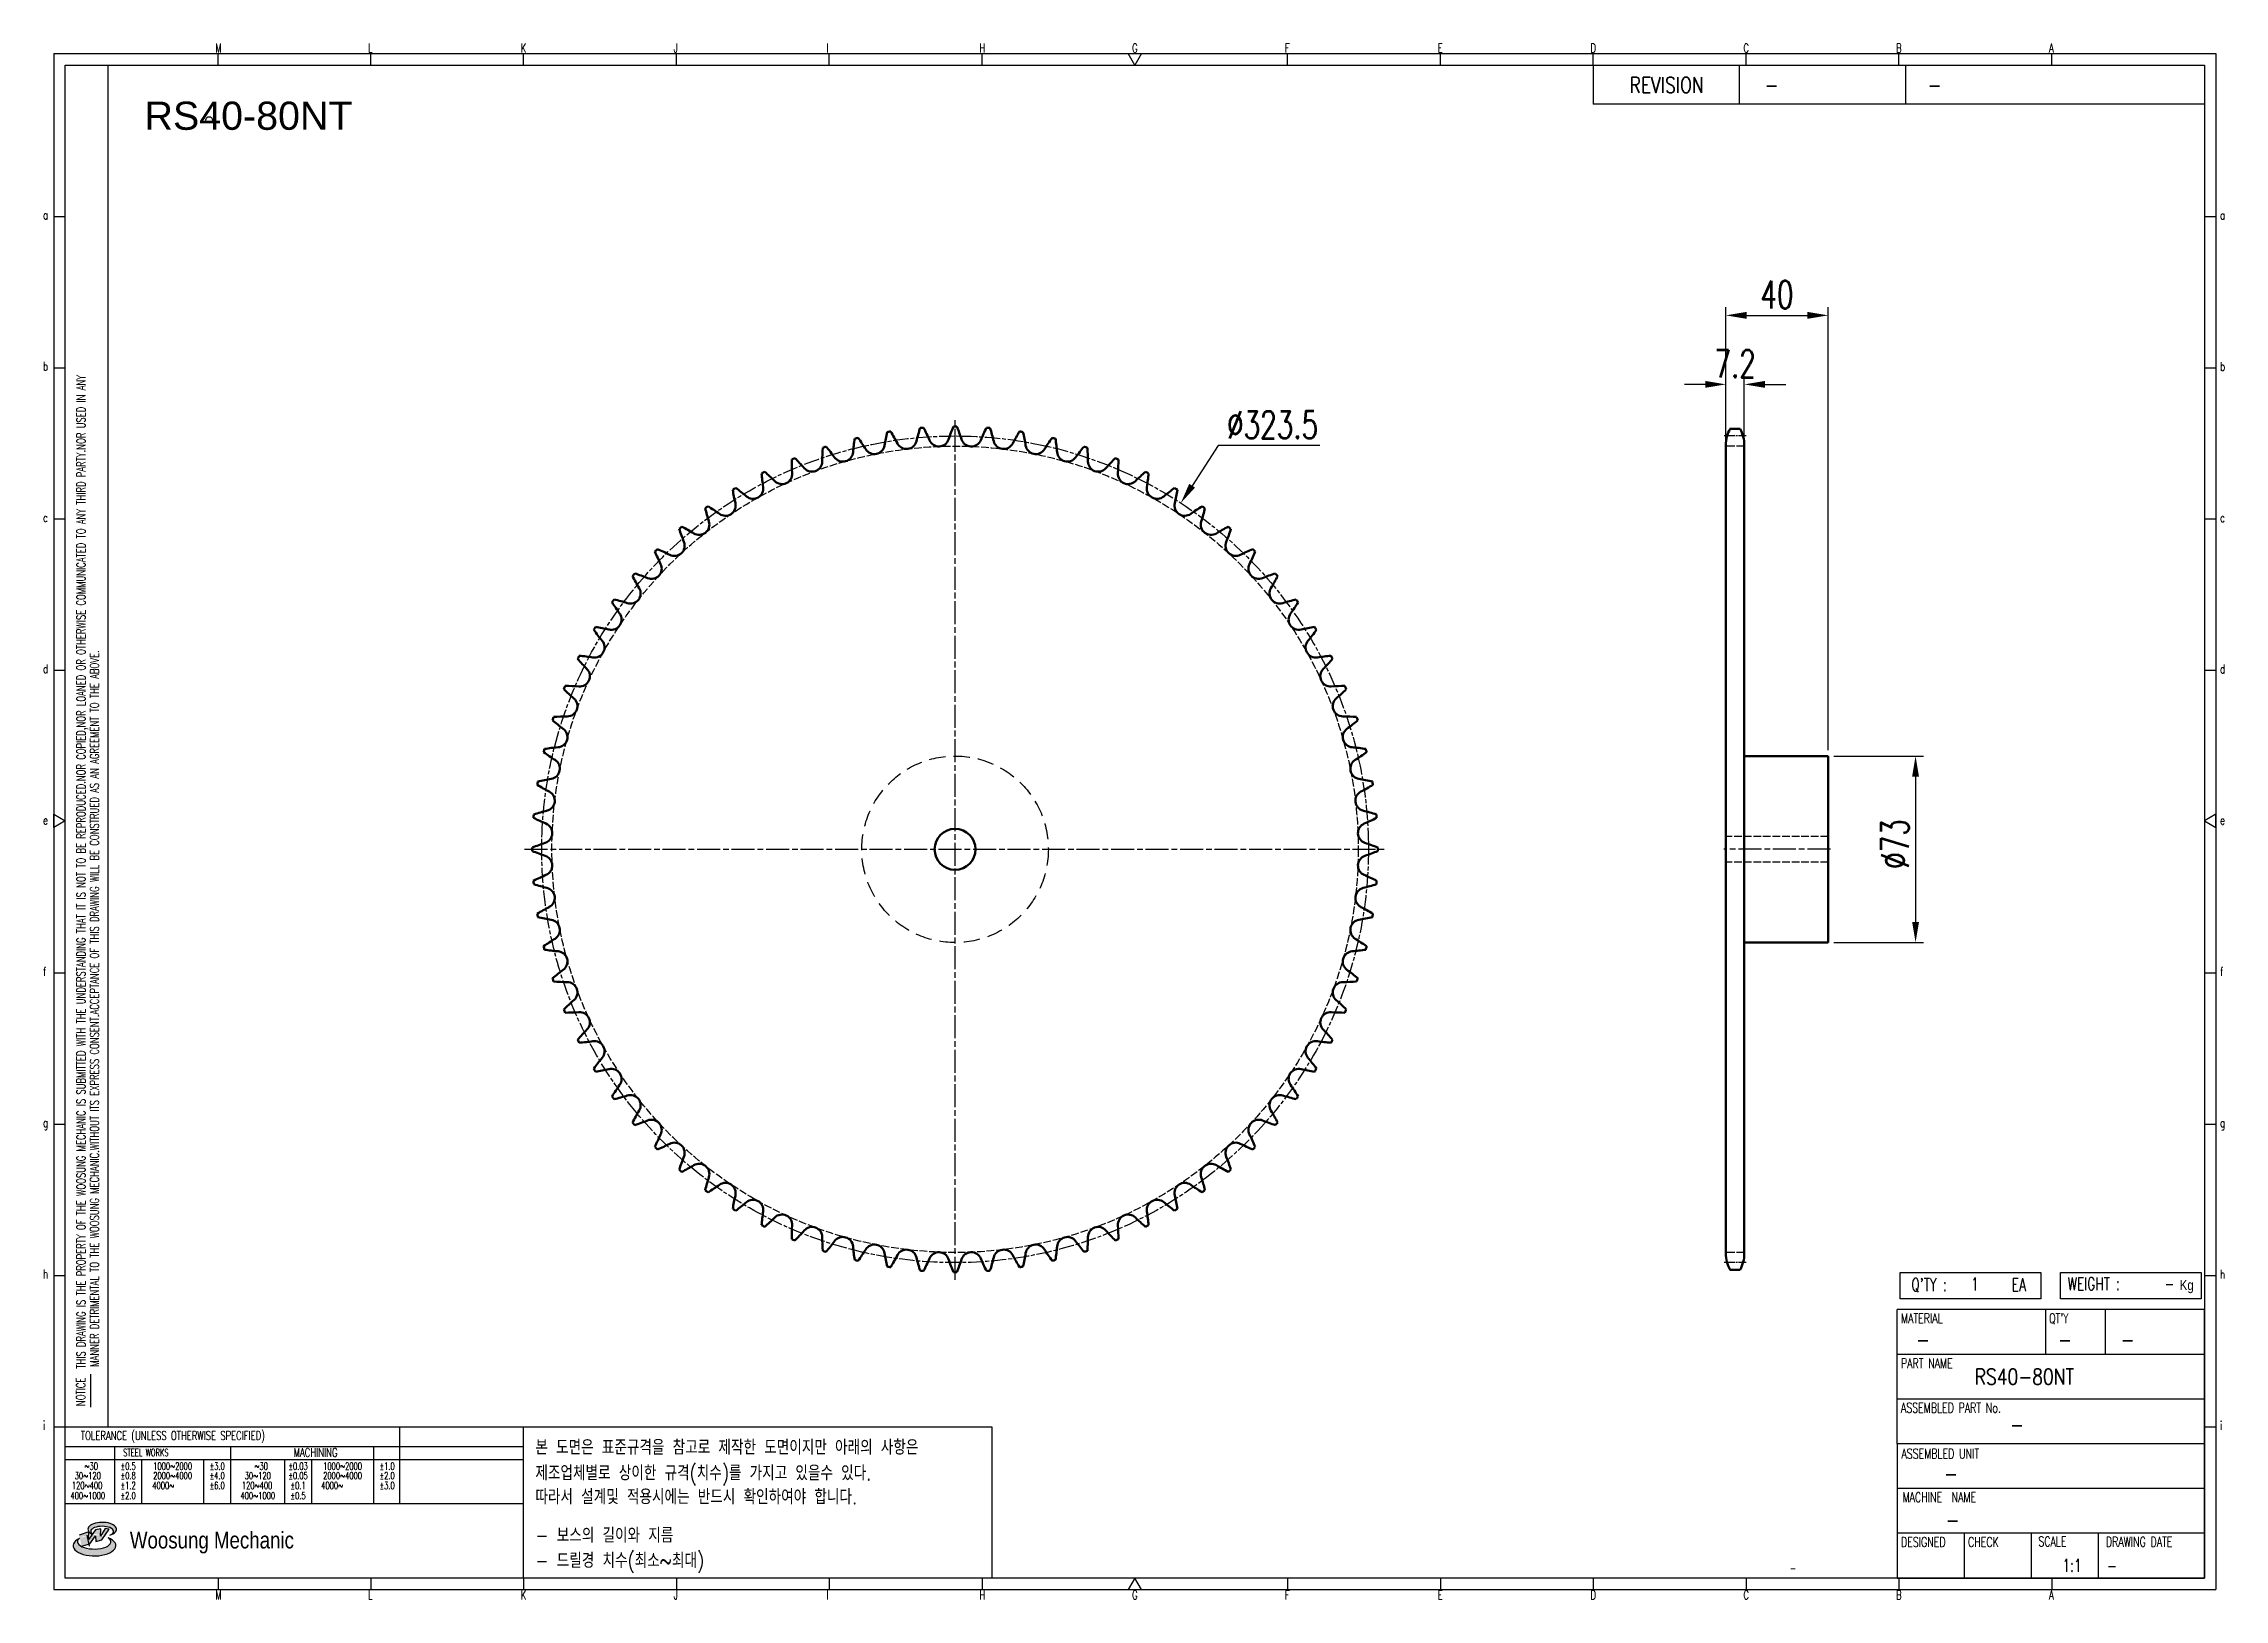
# Model space of a CAD drawing. Header units: millimetres. Extents: x 24039 to 24892, y 28 to 637.
import ezdxf
from ezdxf.enums import TextEntityAlignment as Align

# ---------------------------------------------------------------- set-up
doc = ezdxf.new("R2010")
doc.units = ezdxf.units.MM
for name, pattern in [('AM_ISO02W050', [7.5, 6, -1.5]), ('AM_ISO02W050x2', [3.75, 3, -0.75]), ('AM_ISO08W050', [18, 12, -1.5, 3, -1.5]), ('AM_ISO08W050x2', [9, 6, -0.75, 1.5, -0.75]), ('HIDDEN', [9.525, 6.35, -3.175])]:
    doc.linetypes.add(name, pattern=pattern)
for name, color, linetype, lineweight in [('AM_0N', 7, 'Continuous', 50), ('AM_3N', 6, 'AM_ISO02W050', 25), ('AM_7', 4, 'AM_ISO08W050', 25), ('AM_7N', 4, 'AM_ISO08W050', 25)]:
    doc.layers.add(name, color=color, linetype=linetype, lineweight=lineweight)
for name, color, linetype in [('HL', 2, 'HIDDEN'), ('S-DIM', 7, 'Continuous'), ('TITLE', 7, 'Continuous'), ('도면레이아웃', 7, 'Continuous')]:
    doc.layers.add(name, color=color, linetype=linetype)
doc.styles.add('HAN', font='ROMANS.shx', dxfattribs={"width": 0.7, "bigfont": 'whgtxt.shx'})
doc.styles.add('HKD_ST2', font='romans.shx', dxfattribs={"width": 0.7, "height": 4, "bigfont": '@extfont2.shx'})
doc.styles.add('HSG', font='SIMPLEX.shx', dxfattribs={"width": 0.7, "bigfont": 'HSG.shx'})
doc.styles.add('ROMANS', font='romans.shx', dxfattribs={"width": 0.7, "bigfont": 'whgtxt.shx'})
doc.styles.add('SLDTEXTSTYLE4', font='arial.ttf', dxfattribs={"width": 0.8})
doc.styles.get("Standard").update_dxf_attribs({"font": 'arial.ttf'})
doc.dimstyles.new('APP23', dxfattribs={"dimscale": 4.5, "dimtxt": 2.4, "dimasz": 1.8, "dimexe": 0.7, "dimexo": 0.5, "dimgap": 0.6, "dimtad": 1, "dimtoh": 1, "dimdec": 1, "dimrnd": 0.01, "dimzin": 9, "dimdsep": 46, "dimtxsty": 'HSG', "dimcen": 0, "dimclrd": 1, "dimclre": 1, "dimclrt": 256, "dimazin": 2, "dimtp": 1, "dimtm": 1, "dimtfac": 0.5, "dimtdec": 1, "dimtix": 1, "dimtofl": 0, "dimtmove": 0, "dimatfit": 3, "dimfxl": 0, "dimtvp": 1, "dimtolj": 2, "dimlwd": -1, "dimlwe": -1, "dimarcsym": 0})

# ---------------------------------------------------------------- blocks, each defined once
blk = doc.blocks.new('SUYWSHJH')
at = {"layer": '도면레이아웃'}
h = blk.add_hatch(color=10, dxfattribs=at)
h.paths.add_polyline_path([(1.544, 35.177), (1.554, 34.966), (1.779, 35.034), (2.054, 35.422), (1.908, 35.446), (1.728, 35.167), (1.741, 35.439), (1.547, 35.405), (1.292, 35.041), (1.295, 35.33), (0.943, 35.208), (1.03, 34.8), (1.336, 34.885)])
edge = h.paths.add_edge_path()
edge.add_ellipse((1.795, 35.421), major_axis=(-0.53, 0), ratio=0.487785, start_angle=122.36065, end_angle=403.39574)
edge.add_line((1.411, 35.244), (1.419, 35.261))
edge.add_ellipse((1.798, 35.344), major_axis=(-0.423, 0), ratio=0.444396, start_angle=131.58977, end_angle=386.19408, ccw=False)
edge = h.paths.add_edge_path()
edge.add_ellipse((1.512, 34.815), major_axis=(-0.793, 0), ratio=0.480113, start_angle=314.67633, end_angle=590.85213)
edge.add_ellipse((1.501, 34.958), major_axis=(-0.62, 0), ratio=0.43311, start_angle=331.7024, end_angle=574.42495, ccw=False)
for p, q in [((0, 90.118), (80.15, 90.118)), ((0, 90.118), (0, 33.191)), ((6.089, 89.693), (6.089, 90.118)), ((11.753, 89.693), (11.753, 90.118)), ((17.418, 89.693), (17.418, 90.118)), ((23.082, 89.693), (23.082, 90.118)), ((28.746, 89.693), (28.746, 90.118)), ((34.411, 89.693), (34.411, 90.118)), ((45.739, 89.693), (45.739, 90.118)), ((51.404, 89.693), (51.404, 90.118)), ((57.068, 89.693), (57.068, 90.118)), ((62.732, 89.693), (62.732, 90.118)), ((68.397, 89.693), (68.397, 90.118)), ((74.061, 89.693), (74.061, 90.118)), ((80.15, 90.118), (80.15, 33.191)), ((0, 84.085), (0.425, 84.085)), ((79.725, 84.085), (80.15, 84.085)), ((0, 78.478), (0.425, 78.478)), ((79.725, 78.478), (80.15, 78.478)), ((0, 72.87), (0.425, 72.87)), ((79.725, 72.87), (80.15, 72.87)), ((0, 67.262), (0.425, 67.262)), ((79.725, 67.262), (80.15, 67.262)), ((0, 56.047), (0.425, 56.047)), ((79.725, 56.047), (80.15, 56.047)), ((0, 50.439), (0.425, 50.439)), ((79.725, 50.439), (80.15, 50.439)), ((0, 44.832), (0.425, 44.832)), ((79.725, 44.832), (80.15, 44.832)), ((1.377, 39.947), (1.377, 41.174)), ((0, 39.224), (0.425, 39.224)), ((79.725, 39.224), (80.15, 39.224)), ((0, 33.191), (80.15, 33.191)), ((6.089, 33.616), (6.089, 33.191)), ((11.753, 33.616), (11.753, 33.191)), ((17.418, 33.616), (17.418, 33.191)), ((23.082, 33.616), (23.082, 33.191)), ((28.746, 33.616), (28.746, 33.191)), ((34.411, 33.616), (34.411, 33.191)), ((45.739, 33.616), (45.739, 33.191)), ((51.404, 33.616), (51.404, 33.191)), ((57.068, 33.616), (57.068, 33.191)), ((62.732, 33.616), (62.732, 33.191)), ((68.397, 33.616), (68.397, 33.191)), ((74.061, 33.616), (74.061, 33.191))]:
    blk.add_line(p, q)
at = {"color": 2}
for p, q in [((2.017, 39.224), (2.017, 89.693)), ((0.425, 39.224), (17.418, 39.224)), ((12.816, 39.224), (12.816, 36.382)), ((17.418, 33.616), (17.418, 39.224)), ((0.425, 38.487), (17.418, 38.487)), ((0.425, 38.012), (17.418, 38.012)), ((2.257, 38.487), (2.257, 36.382)), ((3.257, 38.012), (3.257, 36.382)), ((5.557, 38.012), (5.557, 36.382)), ((6.557, 38.5), (6.557, 36.382)), ((8.557, 38.012), (8.557, 36.382)), ((9.557, 38.026), (9.557, 36.382)), ((11.857, 38.487), (11.857, 36.382)), ((0.425, 36.382), (17.418, 36.382))]:
    blk.add_line(p, q, dxfattribs=at)
at = {"color": 6, "ltscale": 0.5}
for p, q in [((57.068, 89.693), (57.068, 88.246)), ((62.47, 89.693), (62.47, 88.246)), ((68.635, 89.693), (68.635, 88.246)), ((79.725, 88.246), (57.068, 88.246)), ((68.336, 38.59), (68.336, 43.563)), ((79.725, 43.563), (68.336, 43.563)), ((73.827, 43.563), (73.827, 41.905)), ((76.037, 43.563), (76.037, 41.905)), ((79.725, 38.59), (79.725, 43.563)), ((79.725, 41.905), (68.336, 41.905)), ((79.725, 40.248), (68.336, 40.248)), ((68.336, 38.59), (68.336, 33.616)), ((79.725, 38.59), (68.336, 38.59)), ((79.725, 33.616), (79.725, 38.59)), ((79.725, 36.932), (68.336, 36.932)), ((79.725, 35.274), (68.336, 35.274)), ((70.822, 33.616), (70.822, 35.274)), ((73.309, 33.616), (73.309, 35.274)), ((75.796, 33.616), (75.796, 35.274)), ((68.336, 33.616), (79.725, 33.616))]:
    blk.add_line(p, q, dxfattribs=at)
for points in [[(40.075, 89.693), (39.83, 90.118), (40.32, 90.118)], [(0.425, 89.693), (79.725, 89.693), (79.725, 33.616), (0.425, 33.616)], [(0.425, 61.679), (0, 61.433), (0, 61.924)], [(79.725, 61.679), (80.15, 61.433), (80.15, 61.924)], [(40.075, 33.616), (39.83, 33.191), (40.32, 33.191)]]:
    blk.add_lwpolyline(points, close=True)
at = {"layer": 'TITLE', "color": 20}
for p, q in [((68.449, 43.961), (68.449, 44.936)), ((68.449, 44.936), (73.654, 44.936)), ((73.654, 44.936), (73.654, 43.961)), ((74.39, 43.961), (74.39, 44.936)), ((74.39, 44.936), (79.595, 44.936)), ((79.595, 44.936), (79.595, 43.961)), ((73.654, 43.961), (68.449, 43.961)), ((79.595, 43.961), (74.39, 43.961))]:
    blk.add_line(p, q, dxfattribs=at)
at = {"layer": '도면레이아웃'}
for p, q in [((1.295, 35.33), (0.943, 35.208)), ((1.03, 34.8), (1.336, 34.885)), ((1.224, 35.208), (1.311, 34.8)), ((1.224, 35.208), (1.224, 35.208)), ((1.547, 35.405), (1.292, 35.041)), ((1.292, 35.041), (1.295, 35.33)), ((1.336, 34.885), (1.544, 35.177)), ((1.419, 35.261), (1.411, 35.244)), ((1.544, 35.177), (1.554, 34.966)), ((1.741, 35.439), (1.547, 35.405)), ((1.554, 34.966), (1.779, 35.034)), ((1.908, 35.446), (1.728, 35.167)), ((1.728, 35.167), (1.741, 35.439)), ((1.779, 35.034), (2.054, 35.422)), ((2.054, 35.422), (1.908, 35.446))]:
    blk.add_line(p, q, dxfattribs=at)
for centre, major_axis, ratio, start_param, end_param in [((1.795, 35.421), (-0.53, 0), 0.487785, 2.135596, 7.040584), ((1.512, 34.815), (-0.793, 0), 0.480113, 5.492138, 10.312315), ((1.501, 34.958), (-0.62, 0), 0.43311, 5.789299, 10.025607), ((1.798, 35.344), (-0.423, 0), 0.444396, 2.296675, 6.740358)]:
    blk.add_ellipse(centre, major_axis=major_axis, ratio=ratio, start_param=start_param, end_param=end_param, dxfattribs=at)
at = {"color": 4, "style": 'HKD_ST2', "width": 0.7}
for s, p in [('M', (5.988, 90.164)), ('L', (11.652, 90.164)), ('K', (17.316, 90.164)), ('J', (22.981, 90.164)), ('I', (28.645, 90.164)), ('H', (34.309, 90.164)), ('G', (39.974, 90.164)), ('F', (45.638, 90.164)), ('E', (51.302, 90.164)), ('D', (56.967, 90.164)), ('C', (62.631, 90.164)), ('B', (68.295, 90.164)), ('A', (73.96, 90.164)), ('a', (-0.395, 83.976)), ('a', (80.305, 83.97)), ('b', (-0.395, 78.368)), ('b', (80.305, 78.362)), ('c', (-0.395, 72.76)), ('c', (80.305, 72.754)), ('d', (-0.395, 67.153)), ('d', (80.305, 67.147)), ('e', (-0.395, 61.545)), ('e', (80.305, 61.539)), ('f', (-0.395, 55.937)), ('f', (80.305, 55.931)), ('g', (-0.395, 50.33)), ('g', (80.305, 50.324)), ('h', (-0.395, 44.722)), ('h', (80.305, 44.716)), ('i', (-0.395, 39.114)), ('i', (80.305, 39.108)), ('M', (5.988, 32.824)), ('L', (11.652, 32.824)), ('K', (17.316, 32.824)), ('J', (22.981, 32.824)), ('I', (28.645, 32.824)), ('H', (34.309, 32.824)), ('G', (39.974, 32.824)), ('F', (45.638, 32.824)), ('E', (51.302, 32.824)), ('D', (56.967, 32.824)), ('C', (62.631, 32.824)), ('B', (68.295, 32.824)), ('A', (73.96, 32.824))]:
    blk.add_text(s, height=0.326, dxfattribs=at).set_placement(p)
for s, height, style, width, p in [('REVISION', 0.5806, 'HAN', 0.8, (58.415, 88.664)), ('-', 0.581, 'HAN', 0.8, (63.426, 88.664)), ('-', 0.581, 'HAN', 0.8, (69.468, 88.664)), ("Q'TY : ", 0.4746, 'HKD_ST2', 0.7, (68.857, 44.253)), ('1', 0.475, 'HKD_ST2', 0.7, (71.071, 44.275)), ('EA', 0.4746, 'HKD_ST2', 0.7, (72.578, 44.253)), ('WEIGHT : ', 0.4746, 'HKD_ST2', 0.7, (74.65, 44.286)), ('-', 0.581, 'HAN', 0.8, (69.029, 42.157)), ('-', 0.581, 'HAN', 0.8, (74.289, 42.157)), ('-', 0.581, 'HAN', 0.8, (76.623, 42.157)), ('-', 0.581, 'HAN', 0.8, (72.515, 39.013)), ('-', 0.581, 'HAN', 0.8, (70.067, 37.189)), ('-', 0.581, 'HAN', 0.8, (70.126, 35.48)), ('1:1', 0.4746, 'HKD_ST2', 0.7, (74.458, 33.848)), ('-', 0.475, 'HKD_ST2', 0.7, (76.112, 33.837))]:
    blk.add_text(s, height=height, dxfattribs=dict(style=style, width=width)).set_placement(p)
at = {"color": 6, "style": 'HKD_ST2', "width": 0.7}
for s, p in [(' THIS DRAWING IS THE PROPERTY OF THE WOOSUNG MECHANIC IS SUBMITTED WITH THE UNDERSTANDING THAT IT IS NOT TO BE REPRODUCED.NOR COPIED,NOR LOANED OR OTHERWISE COMMUNICATED TO ANY THIRD PARTY.NOR USED IN ANY', (1.173, 41.217)), ('MANNER DETRIMENTAL TO THE WOOSUNG MECHANIC.WITHOUT ITS EXPRESS CONSENT.ACCEPTANCE OF THIS DRAWING WILL BE CONSTRUED AS AN AGREEMENT TO THE ABOVE.', (1.672, 41.447))]:
    blk.add_text(s, height=0.326266, rotation=90, dxfattribs=at).set_placement(p)
at = {"style": 'HKD_ST2', "width": 0.7}
blk.add_text('-', height=0.475, dxfattribs=at).set_placement((78.613, 44.286), align=Align.RIGHT)
at = {"color": 4, "style": 'HKD_ST2', "width": 0.7}
for s, height, p in [('MATERIAL', 0.3651, (68.474, 43.425)), ("QT'Y", 0.3651, (73.965, 43.425)), ('PART NAME', 0.3651, (68.474, 41.756)), ('ASSEMBLED PART No.', 0.36511, (68.474, 40.109)), ('ASSEMBLED UNIT', 0.36511, (68.49, 38.408)), ('MACHINE  NAME', 0.36511, (68.532, 36.794)), ('DESIGNED', 0.3651, (68.474, 35.136)), ('CHECK', 0.3651, (70.961, 35.136)), ('SCALE', 0.3651, (73.566, 35.153)), ('DRAWING DATE', 0.36511, (76.071, 35.141))]:
    blk.add_text(s, height=height, dxfattribs=at).set_placement(p, align=Align.TOP_LEFT)
at = {"style": 'HKD_ST2', "width": 0.7}
blk.add_text('NOTICE', height=0.3263, rotation=90, dxfattribs=at).set_placement((1.163, 39.988))
for s, height, style, width, p in [('TOLERANCE (UNLESS OTHERWISE SPECIFIED)', 0.32627, 'HKD_ST2', 0.7, (4.417, 38.896)), ('-', 0.326, 'ROMANS', 0.65, (64.469, 33.975))]:
    blk.add_text(s, height=height, dxfattribs=dict(style=style, width=width)).set_placement(p, align=Align.MIDDLE_CENTER)
at = {"color": 4, "style": 'HKD_ST2', "width": 0.7}
for s, height, p in [('STEEL WORKS', 0.26101, (3.416, 38.268)), ('MACHINING', 0.3263, (9.707, 38.27)), ('%%P0.5', 0.261, (2.757, 37.762)), ('%%P0.8', 0.261, (2.757, 37.411)), ('%%P3.0', 0.261, (6.057, 37.762)), ('%%P4.0', 0.261, (6.057, 37.411)), ('%%P0.03', 0.261, (9.057, 37.762)), ('%%P0.05', 0.261, (9.057, 37.411)), ('%%P1.0', 0.261, (12.357, 37.762)), ('%%P2.0', 0.261, (12.357, 37.411)), ('%%P1.2', 0.261, (2.757, 37.045)), ('%%P2.0', 0.261, (2.757, 36.67)), ('%%P6.0', 0.261, (6.057, 37.045)), ('%%P0.1', 0.261, (9.057, 37.045)), ('%%P0.5', 0.261, (9.057, 36.67)), ('%%P3.0', 0.261, (12.357, 37.045))]:
    blk.add_text(s, height=height, dxfattribs=at).set_placement(p, align=Align.MIDDLE)
for s, height, p in [('30%%126120', 0.261, (1.263, 37.411)), ('%%12630', 0.261, (1.389, 37.762)), ('2000%%1264000', 0.26101, (4.407, 37.411)), ('1000%%1262000', 0.26101, (4.407, 37.762)), ('30%%126120', 0.261, (7.563, 37.411)), ('%%12630', 0.261, (7.689, 37.762)), ('2000%%1264000', 0.26101, (10.707, 37.411)), ('1000%%1262000', 0.26101, (10.707, 37.762)), ('400%%1261000', 0.26101, (1.263, 36.67)), ('120%%126400', 0.26101, (1.237, 37.045)), ('4000%%126', 0.261, (4.061, 37.045)), ('400%%1261000', 0.26101, (7.563, 36.67)), ('120%%126400', 0.26101, (7.537, 37.045)), ('4000%%126', 0.261, (10.321, 37.045))]:
    blk.add_text(s, height=height, dxfattribs=at).set_placement(p, align=Align.MIDDLE_CENTER)
at = {"color": 1, "style": 'SLDTEXTSTYLE4', "width": 0.8}
blk.add_text('Woosung Mechanic', height=0.61957, dxfattribs=at).set_placement((2.822, 34.711))
at = {"layer": 'TITLE', "width": 0.8}
blk.add_text('Kg', height=0.3789, dxfattribs=at).set_placement((78.807, 44.286))
blk = doc.blocks.new('*D2')
at = {"layer": 'Defpoints', "color": 0, "transparency": 16777216}
for p in [(24483.89, 456.78), (24307.23, 185.79)]:
    blk.add_point(p, dxfattribs=at)
at = {"layer": 'S-DIM', "color": 1, "transparency": 16777216}
for p, q in [((24498.57, 479.29), (24488.32, 463.56)), ((24538.35, 479.29), (24498.57, 479.29))]:
    blk.add_line(p, q, dxfattribs=at)
blk.add_solid([(24487.18, 464.3), (24489.45, 462.82), (24483.89, 456.78)], dxfattribs=at)
at = {"layer": 'S-DIM', "transparency": 16777216, "insert": (24519.81, 487.39), "char_height": 10.8, "attachment_point": 5, "style": 'HSG'}
blk.add_mtext('\\A2;∅323.5', dxfattribs=at)
blk = doc.blocks.new('*D3')
at = {"layer": 'Defpoints', "color": 0, "transparency": 16777216}
for p in [(24704.39, 503.21), (24697.19, 479.05), (24704.39, 479.05)]:
    blk.add_point(p, dxfattribs=at)
at = {"layer": 'S-DIM', "color": 1, "transparency": 16777216}
for p, q in [((24697.19, 481.3), (24697.19, 506.36)), ((24704.39, 481.3), (24704.39, 506.36)), ((24689.09, 503.21), (24680.99, 503.21)), ((24712.49, 503.21), (24720.59, 503.21))]:
    blk.add_line(p, q, dxfattribs=at)
for points in [[(24689.09, 504.56), (24689.09, 501.86), (24697.19, 503.21)], [(24712.49, 504.56), (24712.49, 501.86), (24704.39, 503.21)]]:
    blk.add_solid(points, dxfattribs=at)
at = {"layer": 'S-DIM', "transparency": 16777216, "insert": (24700.79, 511.31), "char_height": 10.8, "attachment_point": 5, "style": 'HSG'}
blk.add_mtext('\\A2;7.2', dxfattribs=at)
blk = doc.blocks.new('*D4')
at = {"layer": 'Defpoints', "color": 0, "transparency": 16777216}
for p in [(24737.19, 530.21), (24697.19, 479.05), (24737.19, 357.78)]:
    blk.add_point(p, dxfattribs=at)
at = {"layer": 'S-DIM', "color": 1, "transparency": 16777216}
for p, q in [((24697.19, 481.3), (24697.19, 533.36)), ((24705.29, 530.21), (24729.09, 530.21)), ((24737.19, 360.03), (24737.19, 533.36))]:
    blk.add_line(p, q, dxfattribs=at)
for points in [[(24705.29, 531.56), (24705.29, 528.86), (24697.19, 530.21)], [(24729.09, 531.56), (24729.09, 528.86), (24737.19, 530.21)]]:
    blk.add_solid(points, dxfattribs=at)
at = {"layer": 'S-DIM', "transparency": 16777216, "insert": (24717.19, 538.31), "char_height": 10.8, "attachment_point": 5, "style": 'HSG'}
blk.add_mtext('\\A2;40', dxfattribs=at)
blk = doc.blocks.new('*D5')
at = {"layer": 'Defpoints', "color": 0, "transparency": 16777216}
for p in [(24737.19, 357.78), (24737.19, 284.78), (24771.42, 284.78)]:
    blk.add_point(p, dxfattribs=at)
at = {"layer": 'S-DIM', "color": 1, "transparency": 16777216}
for p, q in [((24739.44, 357.78), (24774.57, 357.78)), ((24771.42, 349.68), (24771.42, 292.88)), ((24739.44, 284.78), (24774.57, 284.78))]:
    blk.add_line(p, q, dxfattribs=at)
for points in [[(24770.07, 349.68), (24772.77, 349.68), (24771.42, 357.78)], [(24770.07, 292.88), (24772.77, 292.88), (24771.42, 284.78)]]:
    blk.add_solid(points, dxfattribs=at)
at = {"layer": 'S-DIM', "transparency": 16777216, "insert": (24763.32, 323.33), "char_height": 10.8, "attachment_point": 5, "rotation": 90, "style": 'HSG'}
blk.add_mtext('\\A2;%%c73', dxfattribs=at)

msp = doc.modelspace()

# ---------------------------------------------------------------- linework, layer by layer
at = {"color": 4}
msp.add_lwpolyline([(24226.72, 95.34), (24409.99, 95.34), (24409.99, 36.14), (24226.72, 36.14)], close=True, dxfattribs=at)
msp.add_circle((24103.71, 606.67), 1.28)
at = {"layer": 'AM_0N'}
for p, q in [((24697.19, 479.43), (24697.19, 163.13)), ((24698.8, 485.83), (24702.77, 485.83)), ((24704.39, 479.43), (24704.39, 163.13)), ((24704.39, 357.78), (24737.19, 357.78)), ((24737.19, 357.78), (24737.19, 284.78)), ((24704.39, 284.78), (24737.19, 284.78)), ((24698.8, 156.73), (24702.77, 156.73))]:
    msp.add_line(p, q, dxfattribs=at)
msp.add_circle((24395.56, 321.28), 8, dxfattribs=at)
for centre, radius, start, end in [((24467.29, 457.1), 78.23, 157.75903, 161.6875), ((24395.56, 321.28), 165.43, 89.7639, 90.2361), ((24323.84, 457.1), 78.23, 18.3125, 22.24097), ((24421.81, 472.62), 78.23, 175.75903, 179.6875), ((24395.56, 321.28), 165.43, 107.7639, 108.2361), ((24285.38, 428.29), 78.23, 36.3125, 40.24097), ((24433.6, 470.09), 78.23, 171.25903, 175.1875), ((24395.56, 321.28), 165.43, 103.2639, 103.7361), ((24294.11, 436.6), 78.23, 31.8125, 35.74097), ((24364, 479.95), 4.01, 211.8125, 350.6875), ((24445.16, 466.65), 78.23, 166.75903, 170.6875), ((24395.56, 321.28), 165.43, 98.7639, 99.2361), ((24303.47, 444.21), 78.23, 27.3125, 31.24097), ((24376.55, 481.94), 4.01, 207.3125, 346.1875), ((24456.41, 462.31), 78.23, 162.25903, 166.1875), ((24395.56, 321.28), 165.43, 94.2639, 94.7361), ((24313.4, 451.05), 78.23, 22.8125, 26.74097), ((24389.21, 482.94), 4.01, 202.8125, 341.6875), ((24401.91, 482.94), 4.01, 198.3125, 337.1875), ((24477.72, 451.05), 78.23, 153.25903, 157.1875), ((24395.56, 321.28), 165.43, 85.2639, 85.7361), ((24334.71, 462.31), 78.23, 13.8125, 17.74097), ((24414.58, 481.94), 4.01, 193.8125, 332.6875), ((24487.65, 444.21), 78.23, 148.75903, 152.6875), ((24395.56, 321.28), 165.43, 80.7639, 81.2361), ((24345.97, 466.65), 78.23, 9.3125, 13.24097), ((24427.13, 479.95), 4.01, 189.3125, 328.1875), ((24497.01, 436.6), 78.23, 144.25903, 148.1875), ((24395.56, 321.28), 165.43, 76.2639, 76.7361), ((24357.52, 470.09), 78.23, 4.8125, 8.74097), ((24505.75, 428.29), 78.23, 139.75903, 143.6875), ((24395.56, 321.28), 165.43, 71.7639, 72.2361), ((24369.32, 472.62), 78.23, 0.3125, 4.24097), ((24710.69, 479.43), 13.5, 151.70092, 180), ((24690.89, 479.43), 13.5, 0, 28.29908), ((24395.56, 321.28), 165.43, 112.2639, 112.7361), ((24409.85, 474.21), 78.23, 180.25903, 184.1875), ((24277.32, 419.31), 78.23, 40.8125, 44.74097), ((24339.57, 473.06), 4.01, 220.8125, 359.6875), ((24351.65, 476.99), 4.01, 216.3125, 355.1875), ((24439.48, 476.99), 4.01, 184.8125, 323.6875), ((24451.56, 473.06), 4.01, 180.3125, 319.1875), ((24513.8, 419.31), 78.23, 135.25903, 139.1875), ((24395.56, 321.28), 165.43, 67.2639, 67.7361), ((24381.27, 474.21), 78.23, 355.8125, 359.74097), ((24395.56, 321.28), 165.43, 121.2639, 121.7361), ((24385.76, 474.56), 78.23, 189.25903, 193.1875), ((24263.44, 399.61), 78.23, 49.8125, 53.74097), ((24316.51, 462.44), 4.01, 229.8125, 8.6875), ((24395.56, 321.28), 165.43, 116.7639, 117.2361), ((24397.81, 474.86), 78.23, 184.75903, 188.6875), ((24269.99, 409.73), 78.23, 45.3125, 49.24097), ((24327.83, 468.2), 4.01, 225.3125, 4.1875), ((24463.3, 468.2), 4.01, 175.8125, 314.6875), ((24521.13, 409.73), 78.23, 130.75903, 134.6875), ((24395.56, 321.28), 165.43, 62.7639, 63.2361), ((24474.61, 462.44), 4.01, 171.3125, 310.1875), ((24393.31, 474.86), 78.23, 351.3125, 355.24097), ((24527.68, 399.61), 78.23, 126.25903, 130.1875), ((24395.56, 321.28), 165.43, 58.2639, 58.7361), ((24405.37, 474.56), 78.23, 346.8125, 350.74097), ((24395.56, 321.28), 165.43, 125.7639, 126.2361), ((24373.76, 473.32), 78.23, 193.75903, 197.6875), ((24257.7, 389), 78.23, 54.3125, 58.24097), ((24305.68, 455.8), 4.01, 234.3125, 13.1875), ((24485.44, 455.8), 4.01, 166.8125, 305.6875), ((24533.42, 389), 78.23, 121.75903, 125.6875), ((24417.37, 473.32), 78.23, 342.3125, 346.24097), ((24395.56, 321.28), 165.43, 53.7639, 54.2361), ((24395.56, 321.28), 165.43, 130.2639, 130.7361), ((24361.9, 471.14), 78.23, 198.25903, 202.1875), ((24252.82, 377.97), 78.23, 58.8125, 62.74097), ((24295.4, 448.33), 4.01, 238.8125, 17.6875), ((24495.72, 448.33), 4.01, 162.3125, 301.1875), ((24538.31, 377.97), 78.23, 117.25903, 121.1875), ((24429.23, 471.14), 78.23, 337.8125, 341.74097), ((24395.56, 321.28), 165.43, 49.2639, 49.7361), ((24395.56, 321.28), 165.43, 134.7639, 135.2361), ((24350.24, 468.04), 78.23, 202.75903, 206.6875), ((24248.81, 366.6), 78.23, 63.3125, 67.24097), ((24285.74, 440.08), 4.01, 243.3125, 22.1875), ((24505.38, 440.08), 4.01, 157.8125, 296.6875), ((24542.32, 366.6), 78.23, 112.75903, 116.6875), ((24440.88, 468.04), 78.23, 333.3125, 337.24097), ((24395.56, 321.28), 165.43, 44.7639, 45.2361), ((24395.56, 321.28), 165.43, 139.2639, 139.7361), ((24338.87, 464.03), 78.23, 207.25903, 211.1875), ((24245.7, 354.95), 78.23, 67.8125, 71.74097), ((24276.76, 431.1), 4.01, 247.8125, 26.6875), ((24514.36, 431.1), 4.01, 153.3125, 292.1875), ((24545.42, 354.95), 78.23, 108.25903, 112.1875), ((24452.26, 464.03), 78.23, 328.8125, 332.74097), ((24395.56, 321.28), 165.43, 40.2639, 40.7361), ((24395.56, 321.28), 165.43, 143.7639, 144.2361), ((24243.53, 343.08), 78.23, 72.3125, 76.24097), ((24268.51, 421.44), 4.01, 252.3125, 31.1875), ((24522.61, 421.44), 4.01, 148.8125, 287.6875), ((24547.6, 343.08), 78.23, 103.75903, 107.6875), ((24395.56, 321.28), 165.43, 35.7639, 36.2361), ((24261.05, 411.16), 4.01, 256.8125, 35.6875), ((24327.84, 459.14), 78.23, 211.75903, 215.6875), ((24530.08, 411.16), 4.01, 144.3125, 283.1875), ((24463.28, 459.14), 78.23, 324.3125, 328.24097), ((24254.41, 400.33), 4.01, 261.3125, 40.1875), ((24395.56, 321.28), 165.43, 148.2639, 148.7361), ((24317.24, 453.4), 78.23, 216.25903, 220.1875), ((24242.28, 331.09), 78.23, 76.8125, 80.74097), ((24548.84, 331.09), 78.23, 99.25903, 103.1875), ((24536.72, 400.33), 4.01, 139.8125, 278.6875), ((24473.89, 453.4), 78.23, 319.8125, 323.74097), ((24395.56, 321.28), 165.43, 31.2639, 31.7361), ((24395.56, 321.28), 165.43, 152.7639, 153.2361), ((24307.11, 446.85), 78.23, 220.75903, 224.6875), ((24241.99, 319.03), 78.23, 81.3125, 85.24097), ((24549.14, 319.03), 78.23, 94.75903, 98.6875), ((24484.01, 446.85), 78.23, 315.3125, 319.24097), ((24395.56, 321.28), 165.43, 26.7639, 27.2361), ((24395.56, 321.28), 165.43, 157.2639, 157.7361), ((24242.64, 306.99), 78.23, 85.8125, 89.74097), ((24248.64, 389.01), 4.01, 265.8125, 44.6875), ((24542.49, 389.01), 4.01, 135.3125, 274.1875), ((24548.49, 306.99), 78.23, 90.25903, 94.1875), ((24395.56, 321.28), 165.43, 22.2639, 22.7361), ((24297.53, 439.52), 78.23, 225.25903, 229.1875), ((24243.78, 377.28), 4.01, 270.3125, 49.1875), ((24547.35, 377.28), 4.01, 130.8125, 269.6875), ((24493.59, 439.52), 78.23, 310.8125, 314.74097), ((24395.56, 321.28), 165.43, 161.7639, 162.2361), ((24288.56, 431.47), 78.23, 229.75903, 233.6875), ((24244.23, 295.04), 78.23, 90.3125, 94.24097), ((24239.85, 365.2), 4.01, 274.8125, 53.6875), ((24551.27, 365.2), 4.01, 126.3125, 265.1875), ((24546.9, 295.04), 78.23, 85.75903, 89.6875), ((24502.57, 431.47), 78.23, 306.3125, 310.24097), ((24395.56, 321.28), 165.43, 17.7639, 18.2361), ((24395.56, 321.28), 165.43, 166.2639, 166.7361), ((24280.24, 422.73), 78.23, 234.25903, 238.1875), ((24246.75, 283.24), 78.23, 94.8125, 98.74097), ((24544.37, 283.24), 78.23, 81.25903, 85.1875), ((24510.88, 422.73), 78.23, 301.8125, 305.74097), ((24395.56, 321.28), 165.43, 13.2639, 13.7361), ((24236.89, 352.84), 4.01, 279.3125, 58.1875), ((24554.24, 352.84), 4.01, 121.8125, 260.6875), ((24395.56, 321.28), 165.43, 170.7639, 171.2361), ((24272.64, 413.37), 78.23, 238.75903, 242.6875), ((24250.2, 271.68), 78.23, 99.3125, 103.24097), ((24234.9, 340.3), 4.01, 283.8125, 62.6875), ((24556.22, 340.3), 4.01, 117.3125, 256.1875), ((24540.93, 271.68), 78.23, 76.75903, 80.6875), ((24518.49, 413.37), 78.23, 297.3125, 301.24097), ((24395.56, 321.28), 165.43, 8.7639, 9.2361), ((24395.56, 321.28), 165.43, 175.2639, 175.7361), ((24265.79, 403.44), 78.23, 243.25903, 247.1875), ((24254.54, 260.43), 78.23, 103.8125, 107.74097), ((24536.59, 260.43), 78.23, 72.25903, 76.1875), ((24525.33, 403.44), 78.23, 292.8125, 296.74097), ((24395.56, 321.28), 165.43, 4.2639, 4.7361), ((24233.91, 327.63), 4.01, 288.3125, 67.1875), ((24557.22, 327.63), 4.01, 112.8125, 251.6875), ((24395.56, 321.28), 165.43, 179.7639, 180.2361), ((24259.75, 249.55), 78.23, 108.3125, 112.24097), ((24259.75, 393.01), 78.23, 247.75903, 251.6875), ((24233.91, 314.93), 4.01, 292.8125, 71.6875), ((24557.22, 314.93), 4.01, 108.3125, 247.1875), ((24531.38, 249.55), 78.23, 67.75903, 71.6875), ((24531.38, 393.01), 78.23, 288.3125, 292.24097), ((24395.56, 321.28), 165.43, 359.7639, 0.2361), ((24265.79, 239.12), 78.23, 112.8125, 116.74097), ((24395.56, 321.28), 165.43, 184.2639, 184.7361), ((24254.54, 382.13), 78.23, 252.25903, 256.1875), ((24536.59, 382.13), 78.23, 283.8125, 287.74097), ((24525.33, 239.12), 78.23, 63.25903, 67.1875), ((24395.56, 321.28), 165.43, 355.2639, 355.7361), ((24272.64, 229.19), 78.23, 117.3125, 121.24097), ((24234.9, 302.27), 4.01, 297.3125, 76.1875), ((24556.22, 302.27), 4.01, 103.8125, 242.6875), ((24518.49, 229.19), 78.23, 58.75903, 62.6875), ((24395.56, 321.28), 165.43, 188.7639, 189.2361), ((24250.2, 370.88), 78.23, 256.75903, 260.6875), ((24236.89, 289.72), 4.01, 301.8125, 80.6875), ((24554.24, 289.72), 4.01, 99.3125, 238.1875), ((24540.93, 370.88), 78.23, 279.3125, 283.24097), ((24395.56, 321.28), 165.43, 350.7639, 351.2361), ((24280.24, 219.83), 78.23, 121.8125, 125.74097), ((24395.56, 321.28), 165.43, 193.2639, 193.7361), ((24246.75, 359.32), 78.23, 261.25903, 265.1875), ((24544.37, 359.32), 78.23, 274.8125, 278.74097), ((24510.88, 219.83), 78.23, 54.25903, 58.1875), ((24395.56, 321.28), 165.43, 346.2639, 346.7361), ((24288.56, 211.1), 78.23, 126.3125, 130.24097), ((24239.85, 277.37), 4.01, 306.3125, 85.1875), ((24551.27, 277.37), 4.01, 94.8125, 233.6875), ((24502.57, 211.1), 78.23, 49.75903, 53.6875), ((24395.56, 321.28), 165.43, 197.7639, 198.2361), ((24244.23, 347.53), 78.23, 265.75903, 269.6875), ((24243.78, 265.28), 4.01, 310.8125, 89.6875), ((24547.35, 265.28), 4.01, 90.3125, 229.1875), ((24546.9, 347.53), 78.23, 270.3125, 274.24097), ((24395.56, 321.28), 165.43, 341.7639, 342.2361), ((24297.53, 203.04), 78.23, 130.8125, 134.74097), ((24395.56, 321.28), 165.43, 202.2639, 202.7361), ((24242.64, 335.57), 78.23, 270.25903, 274.1875), ((24248.64, 253.55), 4.01, 315.3125, 94.1875), ((24542.49, 253.55), 4.01, 85.8125, 224.6875), ((24548.49, 335.57), 78.23, 265.8125, 269.74097), ((24493.59, 203.04), 78.23, 45.25903, 49.1875), ((24395.56, 321.28), 165.43, 337.2639, 337.7361), ((24307.11, 195.71), 78.23, 135.3125, 139.24097), ((24484.01, 195.71), 78.23, 40.75903, 44.6875), ((24395.56, 321.28), 165.43, 206.7639, 207.2361), ((24241.99, 323.53), 78.23, 274.75903, 278.6875), ((24254.41, 242.23), 4.01, 319.8125, 98.6875), ((24317.24, 189.16), 78.23, 139.8125, 143.74097), ((24536.72, 242.23), 4.01, 81.3125, 220.1875), ((24473.89, 189.16), 78.23, 36.25903, 40.1875), ((24549.14, 323.53), 78.23, 261.3125, 265.24097), ((24395.56, 321.28), 165.43, 332.7639, 333.2361), ((24395.56, 321.28), 165.43, 211.2639, 211.7361), ((24242.28, 311.47), 78.23, 279.25903, 283.1875), ((24261.05, 231.4), 4.01, 324.3125, 103.1875), ((24530.08, 231.4), 4.01, 76.8125, 215.6875), ((24548.84, 311.47), 78.23, 256.8125, 260.74097), ((24395.56, 321.28), 165.43, 328.2639, 328.7361), ((24327.84, 183.42), 78.23, 144.3125, 148.24097), ((24395.56, 321.28), 165.43, 215.7639, 216.2361), ((24243.53, 299.48), 78.23, 283.75903, 287.6875), ((24268.51, 221.12), 4.01, 328.8125, 107.6875), ((24522.61, 221.12), 4.01, 72.3125, 211.1875), ((24547.6, 299.48), 78.23, 252.3125, 256.24097), ((24463.28, 183.42), 78.23, 31.75903, 35.6875), ((24395.56, 321.28), 165.43, 323.7639, 324.2361), ((24338.87, 178.53), 78.23, 148.8125, 152.74097), ((24395.56, 321.28), 165.43, 220.2639, 220.7361), ((24245.7, 287.62), 78.23, 288.25903, 292.1875), ((24276.76, 211.46), 4.01, 333.3125, 112.1875), ((24514.36, 211.46), 4.01, 67.8125, 206.6875), ((24545.42, 287.62), 78.23, 247.8125, 251.74097), ((24452.26, 178.53), 78.23, 27.25903, 31.1875), ((24395.56, 321.28), 165.43, 319.2639, 319.7361), ((24350.24, 174.53), 78.23, 153.3125, 157.24097), ((24248.81, 275.96), 78.23, 292.75903, 296.6875), ((24285.74, 202.48), 4.01, 337.8125, 116.6875), ((24505.38, 202.48), 4.01, 63.3125, 202.1875), ((24542.32, 275.96), 78.23, 243.3125, 247.24097), ((24440.88, 174.53), 78.23, 22.75903, 26.6875), ((24395.56, 321.28), 165.43, 224.7639, 225.2361), ((24361.9, 171.42), 78.23, 157.8125, 161.74097), ((24252.82, 264.59), 78.23, 297.25903, 301.1875), ((24295.4, 194.23), 4.01, 342.3125, 121.1875), ((24495.72, 194.23), 4.01, 58.8125, 197.6875), ((24538.31, 264.59), 78.23, 238.8125, 242.74097), ((24429.23, 171.42), 78.23, 18.25903, 22.1875), ((24395.56, 321.28), 165.43, 314.7639, 315.2361), ((24395.56, 321.28), 165.43, 229.2639, 229.7361), ((24373.76, 169.24), 78.23, 162.3125, 166.24097), ((24395.56, 321.28), 165.43, 233.7639, 234.2361), ((24257.7, 253.56), 78.23, 301.75903, 305.6875), ((24305.68, 186.76), 4.01, 346.8125, 125.6875), ((24485.44, 186.76), 4.01, 54.3125, 193.1875), ((24533.42, 253.56), 78.23, 234.3125, 238.24097), ((24417.37, 169.24), 78.23, 13.75903, 17.6875), ((24395.56, 321.28), 165.43, 305.7639, 306.2361), ((24395.56, 321.28), 165.43, 310.2639, 310.7361), ((24385.76, 168), 78.23, 166.8125, 170.74097), ((24395.56, 321.28), 165.43, 238.2639, 238.7361), ((24263.44, 242.95), 78.23, 306.25903, 310.1875), ((24316.51, 180.13), 4.01, 351.3125, 130.1875), ((24397.81, 167.7), 78.23, 171.3125, 175.24097), ((24474.61, 180.13), 4.01, 49.8125, 188.6875), ((24393.31, 167.7), 78.23, 4.75903, 8.6875), ((24527.68, 242.95), 78.23, 229.8125, 233.74097), ((24395.56, 321.28), 165.43, 301.2639, 301.7361), ((24405.37, 168), 78.23, 9.25903, 13.1875), ((24395.56, 321.28), 165.43, 242.7639, 243.2361), ((24269.99, 232.83), 78.23, 310.75903, 314.6875), ((24327.83, 174.36), 4.01, 355.8125, 134.6875), ((24409.85, 168.35), 78.23, 175.8125, 179.74097), ((24277.32, 223.25), 78.23, 315.25903, 319.1875), ((24339.57, 169.5), 4.01, 0.3125, 139.1875), ((24451.56, 169.5), 4.01, 40.8125, 179.6875), ((24513.8, 223.25), 78.23, 220.8125, 224.74097), ((24463.3, 174.36), 4.01, 45.3125, 184.1875), ((24381.27, 168.35), 78.23, 0.25903, 4.1875), ((24521.13, 232.83), 78.23, 225.3125, 229.24097), ((24395.56, 321.28), 165.43, 296.7639, 297.2361), ((24395.56, 321.28), 165.43, 247.2639, 247.7361), ((24421.81, 169.95), 78.23, 180.3125, 184.24097), ((24395.56, 321.28), 165.43, 251.7639, 252.2361), ((24285.38, 214.28), 78.23, 319.75903, 323.6875), ((24351.65, 165.57), 4.01, 4.8125, 143.6875), ((24433.6, 172.47), 78.23, 184.8125, 188.74097), ((24294.11, 205.96), 78.23, 324.25903, 328.1875), ((24364, 162.61), 4.01, 9.3125, 148.1875), ((24445.16, 175.92), 78.23, 189.3125, 193.24097), ((24303.47, 198.36), 78.23, 328.75903, 332.6875), ((24376.55, 160.62), 4.01, 13.8125, 152.6875), ((24389.21, 159.62), 4.01, 18.3125, 157.1875), ((24401.91, 159.62), 4.01, 22.8125, 161.6875), ((24414.58, 160.62), 4.01, 27.3125, 166.1875), ((24487.65, 198.36), 78.23, 207.3125, 211.24097), ((24345.97, 175.92), 78.23, 346.75903, 350.6875), ((24427.13, 162.61), 4.01, 31.8125, 170.6875), ((24497.01, 205.96), 78.23, 211.8125, 215.74097), ((24357.52, 172.47), 78.23, 351.25903, 355.1875), ((24439.48, 165.57), 4.01, 36.3125, 175.1875), ((24505.75, 214.28), 78.23, 216.3125, 220.24097), ((24395.56, 321.28), 165.43, 287.7639, 288.2361), ((24369.32, 169.95), 78.23, 355.75903, 359.6875), ((24395.56, 321.28), 165.43, 292.2639, 292.7361), ((24710.69, 163.13), 13.5, 180, 208.29908), ((24690.89, 163.13), 13.5, 331.70092, 0), ((24395.56, 321.28), 165.43, 256.2639, 256.7361), ((24395.56, 321.28), 165.43, 260.7639, 261.2361), ((24456.41, 180.25), 78.23, 193.8125, 197.74097), ((24395.56, 321.28), 165.43, 265.2639, 265.7361), ((24313.4, 191.51), 78.23, 333.25903, 337.1875), ((24467.29, 185.46), 78.23, 198.3125, 202.24097), ((24395.56, 321.28), 165.43, 269.7639, 270.2361), ((24323.84, 185.46), 78.23, 337.75903, 341.6875), ((24477.72, 191.51), 78.23, 202.8125, 206.74097), ((24395.56, 321.28), 165.43, 274.2639, 274.7361), ((24334.71, 180.25), 78.23, 342.25903, 346.1875), ((24395.56, 321.28), 165.43, 278.7639, 279.2361), ((24395.56, 321.28), 165.43, 283.2639, 283.7361)]:
    msp.add_arc(centre, radius, start, end, dxfattribs=at)
at = {"layer": 'AM_3N', "linetype": 'AM_ISO02W050x2'}
for p, q in [((24704.39, 479.05), (24697.19, 479.05)), ((24704.39, 163.51), (24697.19, 163.51))]:
    msp.add_line(p, q, dxfattribs=at)
at = {"layer": 'AM_3N', "color": 2, "linetype": 'AM_ISO02W050x2'}
for p, q in [((24737.19, 326.28), (24697.19, 326.28)), ((24737.19, 316.28), (24697.19, 316.28))]:
    msp.add_line(p, q, dxfattribs=at)
at = {"layer": 'AM_3N', "linetype": 'AM_ISO02W050x2'}
msp.add_circle((24395.56, 321.28), 157.77, dxfattribs=at)
at = {"layer": 'AM_7', "linetype": 'AM_ISO08W050x2'}
msp.add_circle((24395.56, 321.28), 161.74, dxfattribs=at)
at = {"layer": 'AM_7N', "linetype": 'AM_ISO08W050x2', "ltscale": 1.5}
for p, q in [((24395.56, 152.85), (24395.56, 489.71)), ((24227.13, 321.28), (24563.99, 321.28)), ((24738.12, 321.28), (24696.42, 321.28))]:
    msp.add_line(p, q, dxfattribs=at)
at = {"layer": 'AM_7N', "linetype": 'AM_ISO08W050x2', "ltscale": 0.5}
for p, q in [((24705.15, 483.02), (24696.42, 483.02)), ((24705.15, 159.54), (24696.42, 159.54))]:
    msp.add_line(p, q, dxfattribs=at)
at = {"layer": 'HL'}
msp.add_circle((24395.56, 321.28), 36.5, dxfattribs=at)

# ---------------------------------------------------------------- block references
at = {"xscale": 10.55679001324913, "yscale": 10.55679001324913, "zscale": 10.55679001324913}
msp.add_blockref('SUYWSHJH', (24042.85, -318.74), dxfattribs=at)

# ---------------------------------------------------------------- texts
at = {"color": 2}
msp.add_text('RS40-80NT', height=11.03, dxfattribs=at).set_placement((24078.39, 602.82))
at = {"style": 'HAN', "width": 0.8}
msp.add_text('RS40-80NT', height=6.129, dxfattribs=at).set_placement((24794.57, 111.83))
at = {"color": 4, "style": 'HAN', "width": 0.8}
for s, p in [('본 도면은 표준규격을 참고로 제작한 도면이지만 아래의 사항은', (24231.32, 84.38)), ('제조업체별로 상이한 규격(치수)를 가지고 있을수 있다.', (24231.32, 74.33)), ('따라서 설계및 적용시에는 반드시 확인하여야 합니다.', (24231.32, 65)), ('- 보스의 길이와 지름', (24231.32, 49.96)), ('- 드릴경 치수(최소~최대)', (24231.32, 40.08))]:
    msp.add_text(s, height=5.7995, dxfattribs=at).set_placement(p)

# ---------------------------------------------------------------- dimensions: what is measured, and where the dimension line sits
at = {"layer": 'S-DIM'}
dim = msp.add_linear_dim(base=(24737.19, 530.21), p1=(24697.19, 479.05), p2=(24737.19, 357.78), dimstyle='APP23', dxfattribs=at)
dim.commit()
dim.dimension.update_dxf_attribs({"geometry": '*D4', "text_midpoint": (24717.19, 538.31)})
dim = msp.add_linear_dim(base=(24704.39, 503.21), p1=(24697.19, 479.05), p2=(24704.39, 479.05), dimstyle='APP23', dxfattribs=at)
dim.commit()
dim.dimension.update_dxf_attribs({"geometry": '*D3', "text_midpoint": (24700.79, 503.21), "dimtype": 128})
at = {"layer": 'S-DIM', "color": 3}
dim = msp.add_diameter_dim_2p(p1=(24307.23, 185.79), p2=(24483.89, 456.78), dimstyle='APP23', dxfattribs=at)
dim.commit()
dim.dimension.update_dxf_attribs({"geometry": '*D2', "text_midpoint": (24519.81, 479.29), "dimtype": 131})
at = {"layer": 'S-DIM'}
dim = msp.add_linear_dim(base=(24771.42, 284.78), p1=(24737.19, 357.78), p2=(24737.19, 284.78), angle=90, text='%%c<>', dimstyle='APP23', dxfattribs=at)
dim.commit()
dim.dimension.update_dxf_attribs({"geometry": '*D5', "text_midpoint": (24771.42, 323.33), "dimtype": 128})

doc.saveas('drawing.dxf')
